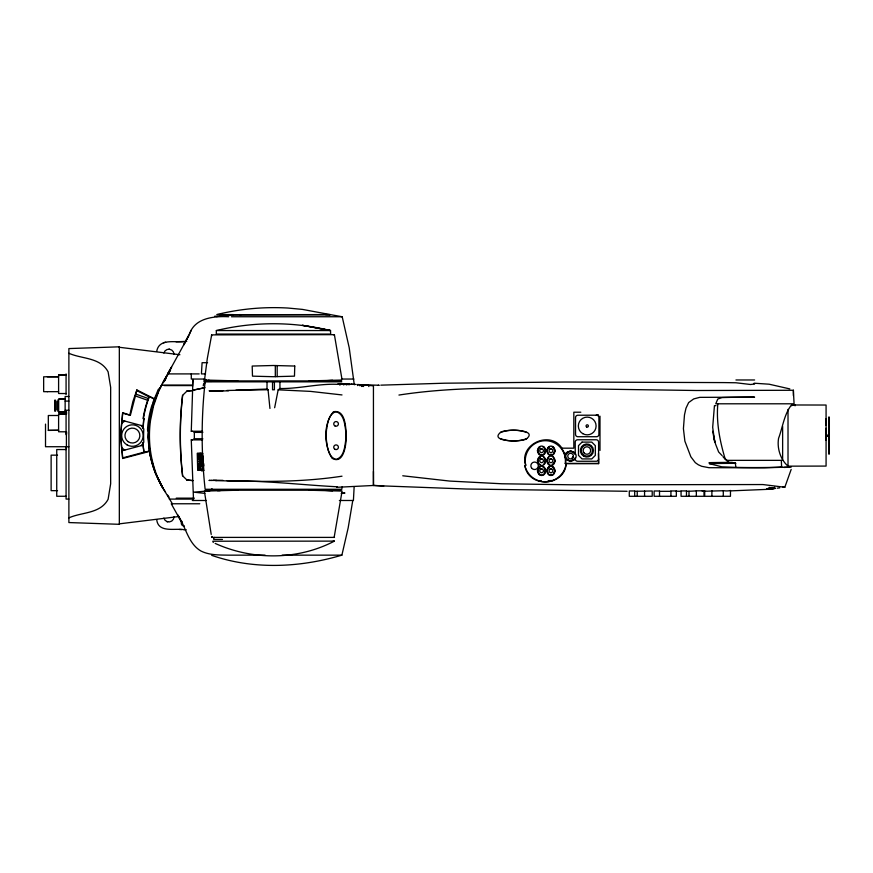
<?xml version="1.0" encoding="UTF-8"?>
<svg xmlns="http://www.w3.org/2000/svg" width="873" height="873" viewBox="0 0 873 873"><rect width="100%" height="100%" fill="white"/><g stroke="black" fill="none" stroke-linecap="round" stroke-linejoin="round"><path stroke-width="1.31" d="M829.35 435.223L828.881 436.031L826.076 436.031L829.35 435.562L828.881 435.103L826.076 435.103L826.545 435.562M194.33 432.386L194.33 438.748M343.46 384.535L343.46 383.869L338.058 383.836L349.364 384.055L344.988 383.902L346.308 384.524M267.04 381.85L266.985 389.063L268.055 389.729L269.943 408.455M202.601 431.251L191.274 431.251L192.944 379.406L192.551 386.423M781.619 467.273L781.335 460.387M216.286 334.075L216.351 330.551C253.727 321.526 293.001 321.439 330.365 330.551L302.342 325.28L330.518 330.551L330.671 334.075L216.559 334.075M717.824 403.795C716.144 422.619 719.876 441.247 725.234 459.198M204.151 379.046L204.031 381.381L211.943 381.381M354.122 487.243L353.412 500.491L339.368 500.491M148.857 429.603L148.29 437.329L150.254 455.51L155.372 472.871C144.209 444.684 146.478 411.63 161.592 385.331M149.043 427.006C149.949 405.17 160.85 385.615 171.588 367.118L167.66 373.906L199.164 373.906M142.965 427.748C143.827 425.238 143.336 416.803 143.98 418.931M575.231 454.495L575.231 442.109A2.335 2.335 0 0 1 577.566 439.774L596.259 439.774A2.335 2.335 0 0 1 598.594 442.109L598.627 463.628L565.235 463.53A20.09 20.09 0 0 0 544.337 440.723A20.09 20.09 0 0 0 525.808 465.495C518.18 444.553 550.132 429.723 561.928 448.176M342.085 486.905L341.823 489.284L205.133 489.284C201.172 453.6 201.172 417.534 205.133 381.85L341.823 381.85M199.142 453.316L198.389 459.547L197.942 453.316M200.484 470.274L199 461.61L200.037 453.316M201.259 463.77L201.27 458.5M205.406 381.381L205.22 382.778L204.347 382.778L204.544 381.381M135.26 395.884L147.712 400.292L148.334 398.535L135.882 394.127L130.372 415.286L122.678 412.656L120.638 435.562L122.678 458.478L149.96 451.276M122.089 420.35L122.678 412.656M337.578 384.349C318.372 383.476 299.275 388.834 279.96 388.529L278.171 389.827L274.646 407.724M572.753 457.867L573.354 456.415L571.782 458.641L572.994 457.517M352.768 500.491L348.185 527.827L341.889 555.152C299.843 567.668 253.519 569.883 211.67 555.337M203.256 385.866L203.649 383.618M341.867 378.631L334.392 334.665L211.67 334.883L207.294 358.596L204.511 380.039L237.794 380.912M334.141 537.397L342.096 491.084L309.151 490.222M129.902 414.555L132.871 401.591L136.865 389.925L154.488 398.841M156.758 351.099C159.399 337.36 176.782 343.275 186.724 341.376M792.771 404.974L826.076 405.039L826.076 466.084L788.013 466.16C780.724 459.864 776.85 448.602 778.563 438.344C782.721 427.268 784.063 414.522 791.407 405.007M791.178 469.423L784.816 487.254L762.882 484.548L571.52 484.788L501.844 483.773L449.65 481.067L402.759 475.785M211.986 537.397L211.844 536.371M148.279 398.514L149.37 396.626L155.11 399.561M135.948 394.149L136.865 389.925M158.482 391.857L153.561 405.89L150.527 420.371A108.929 107.554 80.5 0 0 149.665 442.676A108.296 106.932 80.5 0 0 153.288 464.567A111.318 109.911 80.5 0 0 161.243 485.388L172.385 503.765M189.354 334.61C194.286 317.903 214.071 315.971 228.748 316.746M191.394 330.103L183.701 344.911L188.732 335.756M167.769 373.906L188.699 335.778M544.839 452.618L543.759 454.484L542.897 454.484M545.058 452.236L545.92 450.741L543.759 447.009L542.897 447.009M543.759 464.523L545.92 460.791L543.759 457.048M547.928 458.543L546.629 460.791L548.79 464.523L549.652 464.523M548.353 457.801L548.79 457.048M553.537 453.731L553.1 454.484L548.79 454.484L548.353 453.731M553.962 452.989L555.261 450.741L553.1 447.009L552.238 447.009M544.839 472.697L543.759 474.574L542.897 474.574M545.058 472.326L545.92 470.831L543.759 467.099L542.897 467.099M553.537 473.821L553.1 474.574L548.79 474.574L548.353 473.821M553.962 473.079L555.261 470.831L553.1 467.099L552.238 467.099M163.076 382.287L170.562 369.956L163.96 380.715M163.229 382.69L166.317 377.714M212.03 488.782L210.044 490.637L207.207 491.019M122.678 458.478L122.089 450.784M164.091 381.577L165.575 379.46M141.35 445.623L143.816 442.185A106.506 106.506 0 0 1 143.816 428.938L141.35 425.511M192.933 480.608A350.346 349.484 90 0 1 186.887 479.964L182.533 475.73A350.346 349.495 -90 0 1 182.533 395.393L186.887 391.159A350.346 349.484 90 0 1 192.933 390.515M213.601 538.423L214.638 537.397M541.184 448.929C538.259 450.031 543.879 448.296 540.944 448.995M550.525 448.929C547.6 450.031 553.22 448.296 550.285 448.995M541.184 458.969C538.259 460.071 543.879 458.336 540.944 459.045M550.525 458.969C547.6 460.071 553.22 458.336 550.285 459.045M541.184 469.008C538.259 470.111 543.879 468.375 540.944 469.085M550.525 469.008C547.6 470.111 553.22 468.375 550.285 469.085M159.955 388.212L158.329 389.347L152.677 402.922L153.375 403.151L152.808 404.93L152.098 404.701A102.763 102.763 0 0 0 147.515 429.702L148.355 431.491M216.744 316.648L220.902 315.36L231.181 314.749L330.158 314.575L342.194 316.746L349.2 347.694L354.296 384.786M121.784 423.187L124.828 421.081M575.231 457.736L575.231 458.925L570.56 461.511L565.89 458.816L565.89 456.655M500.458 432.484C488.596 442.12 522.96 442.327 526.714 438.65C538.565 428.992 504.201 428.818 500.458 432.484C508.806 429.396 518.366 429.396 526.714 432.484M68.88 517.864C81.942 511.982 100.144 513.979 108.11 499.323L110.664 483.751L110.631 469.772A653.113 3.219 -90 0 0 110.642 401.285L110.664 387.383L108.11 371.811C100.133 357.144 81.953 359.141 68.88 353.27M213.285 542.439L212.761 541.227L334.392 541.129C297.649 560.335 252.712 560.422 215.173 543.41M211.495 489.6L207.392 490.822M774.395 488.487L775.18 488.422L767.662 489.327L774.7 488.334L774.7 487.178M526.714 438.65C518.366 441.738 508.806 441.727 500.458 438.639M227.133 314.869L330.19 314.706L325.542 314.575M565.235 463.53L598.409 463.41M791.276 467.022L764.388 467.797L708.974 467.71L701.696 466.291L698.324 464.785L695.301 462.657L690.859 456.797L684.879 441.16L683.417 428.643L684.476 414.915L685.971 408.237L688.644 402.584L693.675 398.939L699.71 397.357L754.61 397.16A39.667 1.037 0 0 0 722.036 397.597L717.77 399.026L715.762 403.795L794.07 403.795L793.382 390.166L793.382 395.622M142.965 443.386L143.107 445.154L121.936 450.828A129.084 129.084 0 0 1 121.936 420.306L143.107 425.98M123.126 457.779L143.98 452.192L143.107 445.154M143.98 452.192L149.796 451.003M204.664 380.039L206.388 379.635M163.426 342.729L165.652 342.205M704.718 490.779L704.718 496.29L730.461 496.29L730.461 490.473L729.784 490.626A103.854 40.442 -90 0 1 723.957 490.713L708.298 491.139M732.392 462.384A58.884 2.052 0 0 0 709.04 462.657L732.753 462.69M203.595 387.972L192.747 390.198L203.049 388.07M202.983 388.092L204.26 387.841M202.82 388.114L204.991 387.71M659.519 491.324L670.922 491.313M337.48 486.796C302.986 485.017 268.251 480.848 233.484 480.881M398.939 395.054C463.749 385.026 529.551 388.671 594.851 389.042L696.49 390.504L793.426 390.275M205.57 491.172L193.762 492.154L204.86 493.387M342.009 476.189C303.924 481.994 265.283 481.994 226.86 480.652M770.313 488.138L770.313 488.945L773.543 488.564M770.313 488.945L771.372 488.804M341.812 493.42L344.955 493.016L341.212 493.431M119.328 523.855L178.998 516.51M777.177 488.182L779.742 487.865M769.015 488.869L771.863 488.531M774.7 488.193L768.971 488.64M767.913 488.531L767.913 489.284L772.987 488.684L771.754 488.815M324.232 380.824L332.613 380.301M769.32 488.138C782.295 486.894 760.045 489.72 768.971 488.4M767.367 489.36L730.657 490.877M333.322 334.752L334.392 334.665M378.107 385.309L379.024 385.255M378.904 385.255L357.559 384.578L357.559 385.571M634.693 496.29L634.693 490.975L629.28 490.964L629.28 496.29L652.218 496.29L652.218 490.986L634.693 491.281M789.792 467.175L784.107 467.448M380.814 385.157L444.564 383.203L564.984 382.036L723.87 382.592L735.928 382.767L750.594 384.502L754.61 383.956L753.77 383.563M234.706 380.912L235.928 380.857M176.051 341.769L186.451 341.376M266.985 389.063L235.939 390.166M538.685 481.034L541.38 480.936M548.113 480.685L553.504 480.477M333.082 541.151L334.392 541.129M309.151 380.912L341.79 380.061M237.794 490.222L204.369 491.095L211.211 534.407M226.86 390.471L268.055 389.729M347.803 384.491L350.008 384.469L343.405 384.404L344.104 384.6M47.382 376.765L58.6 376.765L43.65 376.798L43.65 391.671L47.382 391.704M216.722 390.678L211.135 390.722M215.827 390.678L209.214 390.722L210.251 390.722M48.321 430.389L58.6 430.291L48.321 430.389L48.321 415.515L58.6 415.493M191.274 431.251L192.366 431.251M686.473 496.29L686.473 490.899L681.06 490.932L681.06 496.29L703.998 496.29L703.998 490.779L696.348 490.844A211.233 161.025 -90 0 1 689.004 491.237L686.473 491.259M704.784 491.172L707.381 491.15M58.687 399.201L65.137 399.147L58.687 399.125L58.687 412.154L65.137 412.187M58.6 374.943L66.075 374.877M66.075 431.808L58.6 431.775L58.6 414.129L66.075 414.097M336.618 487.309L373.48 485.475L373.437 471.42M681.06 491.303L676.073 491.193M596.183 415.188L598.42 415.188L598.409 415.755L598.42 415.188L577.871 415.232A2.335 2.335 0 0 0 575.536 417.567L575.536 434.383A2.335 2.335 0 0 0 577.871 436.718L596.554 436.718A2.335 2.335 0 0 0 598.9 434.383L598.9 417.567A2.335 2.335 0 0 0 596.554 415.232M781.695 466.859A27.096 0.709 0 0 1 765.239 467.513A27.096 0.709 0 0 1 735.852 467.371L721.851 466.826L709.302 463.628M233.407 314.575L216.864 314.575C240.042 308.824 264.061 306.663 287.894 308.038L302.396 309.391L330.158 314.575M231.421 316.746L342.194 316.746M216.351 330.551L330.518 330.551M207.578 362.699L202.089 362.699L201.423 373.906L205.548 373.906M204.904 379.046L191.296 379.046L191.274 373.906M341.441 379.046L353.871 379.046M735.95 379.973L754.61 379.973M205.755 380.912L341.19 380.912M161.603 385.113L192.06 385.113M164.353 385.582L192.256 385.582M186.887 391.159L186.757 391.159A350.346 349.484 90 0 1 192.813 390.515M47.382 391.671L58.6 391.671M182.533 395.393L182.664 395.393A350.346 349.495 -90 0 0 182.664 475.73L182.533 475.73M68.88 396.495L65.137 396.495L65.137 413.922M65.137 401.089L68.88 401.089M716.024 405.672L714.441 405.672L712.684 427.334L714.769 442.327L712.695 431.24M65.137 410.255L68.88 410.255M580.818 412.209L573.834 412.209L573.834 448.176L561.448 448.176A20.461 20.461 0 0 1 565.628 463.41M826.076 418.734L825.989 425.326M826.076 428.283L826.076 440.439M194.068 432.386L202.831 432.386M194.068 438.748L202.831 438.748M193.522 500.491L191.274 439.872L202.601 439.872M66.403 446.725L45.516 446.725L45.516 424.114M68.88 446.758L66.075 446.758L66.075 499.072L68.88 499.072M540.311 447.009L539.449 447.009L537.288 450.741L538.368 452.618M549.652 447.009L548.79 447.009L546.629 450.741L547.928 452.989M66.075 449.551L56.734 449.551L56.734 496.268L66.075 496.268M202.722 453.316L197.254 453.316L197.702 470.274L202.361 470.274M539.449 454.484L541.173 454.484M57.542 455.16L51.125 455.16L51.125 490.659L57.542 490.659M540.311 457.048L539.449 457.048L537.288 460.791L538.368 462.657M726.401 460.355L782.994 460.355M199 461.61L200.888 461.61M729.937 462.69L735.262 462.69L735.863 467.371M540.311 464.523L539.449 464.523L538.586 463.028M552.238 464.523L553.1 464.523L555.261 460.791L553.962 458.543M540.311 467.099L539.449 467.099L537.288 470.831L538.368 472.697M549.652 467.099L548.79 467.099L546.629 470.831L547.928 473.079M203.867 470.274L203.289 463.912M203.802 470.591L202.929 469.914M539.449 474.574L541.173 474.574M186.887 479.964L186.757 479.964A350.346 349.484 90 0 0 192.813 480.608M210.251 480.412L209.214 480.412L211.975 480.412M206.039 490.222L340.896 490.222M217.41 490.637L220.203 490.637M176.248 498.156L194.308 498.156M169.329 499.094L192.835 499.094M192.289 500.491L206.17 500.491M199.775 503.765L171.239 503.765L182.271 523.494L177.754 514.983C185.72 526.474 187.957 543.388 200.823 550.95C209.313 555.283 219.156 554.988 228.431 555.152L265.108 555.152M211.812 537.397L334.512 537.397M213.656 539.438L222.451 539.438M282.143 555.152L341.889 555.152M66.075 393.559L58.6 393.494L58.6 374.91L66.075 374.997M192.376 439.883L191.274 439.872M211.386 480.412L216.722 480.456M627.098 491.281L466.575 489.011L373.437 485.552L373.437 385.593M347.17 383.978L346.581 384.807M795.063 405.203L791.713 405.17M343.471 383.88L345.239 383.913M58.6 414.129L66.075 414.26M278.171 389.827L310.548 391.388L342.009 394.934M332.613 490.833L324.232 490.299M754.097 383.203L769.157 384.207L789.836 388.921M183.963 529.66L186.244 529.747M184.148 529.671C175.124 528.056 158.537 533.174 156.758 520.024M179.38 529.496L181.671 529.584M311.017 380.857L312.239 380.912M361.695 384.949L368.81 385.331L368.81 386.564M339.662 384.196L338.08 384.098A114.712 48.408 86.8 0 1 339.859 383.88L341.441 383.945A113.337 47.906 89.9 0 0 339.662 384.153M350.706 384.131L356.184 384.436M350.957 384.142L352.277 384.207M361.706 384.851L365.525 385.091L361.706 384.818L361.706 385.757M168.86 349.167L169.482 349.211M357.559 384.535L359.785 384.687L359.84 385.691L359.818 384.742M368.766 385.44L366.9 385.222M369.705 385.506L373.437 385.779M373.437 485.323L383.76 486.065M361.837 385.2L363.517 385.331M361.859 385.43L359.414 385.473M361.869 385.822L363.517 385.964M239.649 314.575L240.872 314.706M119.328 347.279L179.903 354.733M343.569 383.891L343.646 384.72M212.608 537.397L212.03 537.299M782.775 486.85L784.816 487.254M208.669 380.192L211.222 381.239M123.126 413.344L130.372 415.286M166.841 521.541L167.714 521.825M137.203 390.831L148.912 396.8M575.231 453.425L570.56 450.719L565.89 453.425L565.89 455.575M121.784 447.936L124.828 450.053M728.868 462.21L724.317 457.976M828.881 426.493L829.121 425.991M728.562 462.264L722.953 456.699M722.135 455.651L718.632 451.974L715.533 444.051L713.547 435.791M165.532 492.099L163.622 489.218M167.66 495.133L169.078 497.152M553.1 457.048L553.537 457.801M538.586 452.989L539.012 453.731M538.586 473.079L539.012 473.821M211.735 335.843L211.517 335.101M199.59 470.274L198.182 463.759L198.389 470.274M361.902 386.521L361.837 385.135L363.517 385.255L363.517 386.521M339.859 383.88L339.924 385.2M203.78 463.759L203.856 465.931M202.765 461.599C202.623 484.711 199.164 458.914 200.244 453.316M202.951 463.236L202.776 455.793M202.732 460.224L202.58 453.316M598.627 463.628L598.442 453.414M202.045 453.316L202.056 466.237L201.357 466.095L201.128 464.447L200.845 453.316M279.96 388.529L279.906 381.85M829.35 417.349L829.35 453.774M828.881 416.879L828.881 435.103M828.881 436.031L828.881 454.244M795.063 405.814L795.063 405.028L791.713 405.017L791.713 405.803M788.013 409.415L788.013 466.16M782.634 426.362L782.634 459.198M769.8 488.28L769.8 489.076M769.32 487.32L769.32 488.433M723.291 490.582L723.291 496.29M711.888 490.713L711.888 496.29M696.348 490.844L696.348 496.29M689.004 491.248L689.004 496.29M670.922 496.29L670.922 490.964L676.335 490.942L676.335 496.29L654.106 496.29L654.106 490.986L659.519 490.986L659.519 496.29M644.569 490.986L644.569 496.29M637.225 491.292L637.225 496.29M599.991 416.181L599.991 450.446M277.178 365.591L277.178 376.612M275.311 365.547L275.311 376.656M274.406 381.85L274.406 389.784L272.54 389.784L272.54 381.85M66.544 411.74L66.544 414.075M66.544 431.829L66.544 434.165M66.403 431.688L66.403 448.504M66.075 373.928L66.075 394.509M66.075 411.27L66.075 434.634M57.945 399.845L57.945 411.434M57.007 401.438L57.007 409.852M55.61 400.129L55.61 411.15M54.672 400.129L54.672 411.15M769.015 488.727A94.666 17.525 -89.8 0 1 767.913 489.229M703.998 490.79A224.263 175.102 89.9 0 1 702.045 490.932M598.594 458.925A2.335 2.335 0 0 1 596.259 461.26L577.566 461.26A2.335 2.335 0 0 1 575.231 458.925M709.476 463.639A57.956 2.052 0 0 1 735.884 463.356M541.827 468.976A1.866 1.866 0 0 1 543.333 471.529A1.866 1.866 0 0 1 540.485 472.337A1.866 1.866 0 0 1 540.442 469.368M545.145 469.958A3.645 3.645 0 0 1 545.145 471.704M544.828 472.522A3.645 3.645 0 0 1 544.326 473.253M539.11 473.493A3.645 3.645 0 0 1 538.379 472.522M538.095 471.813A3.645 3.645 0 0 1 538.095 469.849M538.379 469.139A3.645 3.645 0 0 1 539.11 468.168M544.326 468.419A3.645 3.645 0 0 1 544.948 469.379M551.169 468.976A1.866 1.866 0 0 1 552.685 471.529A1.866 1.866 0 0 1 549.826 472.337A1.866 1.866 0 0 1 549.783 469.368M553.013 467.83A3.645 3.645 0 0 1 553.668 473.253M547.829 472.73A3.645 3.645 0 0 1 547.829 468.943M548.222 468.419A3.645 3.645 0 0 1 548.877 467.83M541.827 458.936A1.866 1.866 0 0 1 543.333 461.479A1.866 1.866 0 0 1 540.485 462.286A1.866 1.866 0 0 1 540.442 459.329M544.326 458.369A3.645 3.645 0 0 1 545.145 461.664M544.948 462.243A3.645 3.645 0 0 1 544.326 463.203M538.095 461.773A3.645 3.645 0 0 1 538.095 459.809M538.379 459.1A3.645 3.645 0 0 1 540.311 457.387M551.169 458.936A1.866 1.866 0 0 1 552.685 461.479A1.866 1.866 0 0 1 549.826 462.286A1.866 1.866 0 0 1 549.783 459.329M553.668 458.369A3.645 3.645 0 0 1 553.013 463.792M548.877 463.792A3.645 3.645 0 0 1 548.222 463.203M547.829 462.679A3.645 3.645 0 0 1 547.829 458.892M541.827 448.897A1.866 1.866 0 0 1 543.333 451.439A1.866 1.866 0 0 1 540.485 452.247A1.866 1.866 0 0 1 540.442 449.289M545.145 449.879A3.645 3.645 0 0 1 545.145 451.614M544.828 452.443A3.645 3.645 0 0 1 544.326 453.163M539.11 453.414A3.645 3.645 0 0 1 538.379 452.443M538.095 451.734A3.645 3.645 0 0 1 538.095 449.759M538.379 449.049A3.645 3.645 0 0 1 539.11 448.078M544.326 448.329A3.645 3.645 0 0 1 544.948 449.289M551.169 448.897A1.866 1.866 0 0 1 552.685 451.439A1.866 1.866 0 0 1 549.826 452.247A1.866 1.866 0 0 1 549.783 449.289M553.013 447.751A3.645 3.645 0 0 1 553.668 453.163M547.829 452.64A3.645 3.645 0 0 1 547.829 448.853M548.222 448.329A3.645 3.645 0 0 1 548.877 447.751M572.208 458.39A2.805 2.805 0 0 1 567.93 457.059A2.805 2.805 0 0 1 570.396 453.316A2.805 2.805 0 0 1 573.299 456.743M574.532 458.412A4.583 4.583 0 0 1 569.382 460.54M568.432 460.169A4.583 4.583 0 0 1 566.599 458.412M566.599 453.829A4.583 4.583 0 0 1 568.432 452.061M569.382 451.701A4.583 4.583 0 0 1 571.75 451.701M572.688 452.061A4.583 4.583 0 0 1 574.532 453.829M228.617 390.798A68.836 1.921 -3.1 0 1 209.4 391.104M215.62 480.641A68.858 1.495 2.7 0 1 237.554 481.23M222.975 390.755A82.029 2.062 -2.9 0 1 213.23 390.897M213.23 480.226A82.029 2.062 2.9 0 1 222.975 480.368M214.605 316.244A70.407 1.79 1.2 0 1 217.006 316.201M163.709 489.469A101.846 101.846 0 0 1 148.574 427.737M148.803 425.238A101.846 101.846 0 0 1 162.52 383.629M143.063 418.691A108.372 108.372 0 0 1 147.657 400.271M174 516.816A5.14 5.14 0 0 1 163.873 518.049M184.389 526.015A2.805 2.805 0 0 1 181.955 521.377M144.034 452.552A107.434 107.434 0 0 1 142.899 442.502M142.899 428.621A107.434 107.434 0 0 1 144.034 418.582M143.478 418.429A108.012 108.012 0 0 1 149.37 396.626M163.873 353.085A5.14 5.14 0 0 1 174 354.307M294.758 366.049L294.474 376.154L273.478 376.71L252.483 376.154L252.199 366.049L273.478 365.492L294.758 366.049M346.199 436.511C346.363 444.335 343.766 465.003 332.067 458.292C323.872 444.892 323.152 424.071 333.486 411.718C345.73 409.295 345.926 428.425 346.199 436.511M326.633 428.73L326.415 430.967A58.196 58.196 0 0 0 326.415 440.156C327.386 447.041 328.15 457.201 336.072 459.416C343.984 457.201 344.759 447.041 345.719 440.156A58.196 58.196 0 0 0 345.719 430.967C344.759 424.092 343.984 413.933 336.072 411.718C328.848 413.507 327.735 422.51 326.633 428.73M566.195 463.541C564.951 486.698 528.252 488.498 524.859 465.527A21.017 21.017 0 0 0 566.184 463.53M582.04 442.109L578.504 445.645L578.504 455.379L582.04 458.925L591.785 458.925L595.321 455.379L595.321 445.645L591.785 442.109L582.04 442.109M119.328 346.81L68.88 348.578L68.88 522.556L119.328 524.313L119.328 346.81M65.137 412.045L58.687 412.143L65.137 412.121M571.499 451.45L569.633 451.45A4.671 4.671 0 0 0 564.962 456.121A4.671 4.671 0 0 0 569.633 460.791L571.499 460.791A4.671 4.671 0 0 0 576.169 456.121A4.671 4.671 0 0 0 571.499 451.45M162.673 487.549L155.503 473.21L162.673 487.549M554.682 451.679L554.682 449.813A3.732 3.732 0 0 0 550.95 446.07A3.732 3.732 0 0 0 547.207 449.813L547.207 451.679A3.732 3.732 0 0 0 550.95 455.422A3.732 3.732 0 0 0 554.682 451.679M554.682 461.719L554.682 459.853A3.732 3.732 0 0 0 550.95 456.121A3.732 3.732 0 0 0 547.207 459.853L547.207 461.719A3.732 3.732 0 0 0 550.95 465.462A3.732 3.732 0 0 0 554.682 461.719M554.682 471.769L554.682 469.903A3.732 3.732 0 0 0 550.95 466.16A3.732 3.732 0 0 0 547.207 469.903L547.207 471.769A3.732 3.732 0 0 0 550.95 475.501A3.732 3.732 0 0 0 554.682 471.769M545.341 451.679L545.341 449.813A3.732 3.732 0 0 0 541.598 446.07A3.732 3.732 0 0 0 537.866 449.813L537.866 451.679A3.732 3.732 0 0 0 541.598 455.422A3.732 3.732 0 0 0 545.341 451.679M545.341 461.719L545.341 459.853A3.732 3.732 0 0 0 541.598 456.121A3.732 3.732 0 0 0 537.866 459.853L537.866 461.719A3.732 3.732 0 0 0 541.598 465.462A3.732 3.732 0 0 0 545.341 461.719M545.341 471.769L545.341 469.903A3.732 3.732 0 0 0 541.598 466.16A3.732 3.732 0 0 0 537.866 469.903L537.866 471.769A3.732 3.732 0 0 0 541.598 475.501A3.732 3.732 0 0 0 545.341 471.769M531.504 467.895A3.732 3.732 0 0 0 537.964 467.404A3.732 3.732 0 0 0 534.32 462.057A3.732 3.732 0 0 0 531.504 467.895M582.782 433.663A8.872 8.872 0 0 0 596.095 425.969A8.872 8.872 0 0 0 582.782 418.287A8.872 8.872 0 0 0 582.782 433.663M586.634 426.984A1.168 1.168 0 0 0 588.38 425.969A1.168 1.168 0 0 0 586.634 424.965A1.168 1.168 0 0 0 586.634 426.984M583.644 456.175A6.537 6.537 0 0 0 593.454 450.512A6.537 6.537 0 0 0 583.644 444.848A6.537 6.537 0 0 0 583.644 456.175M584.113 455.368A5.609 5.609 0 0 0 592.516 450.512A5.609 5.609 0 0 0 584.113 445.656A5.609 5.609 0 0 0 584.113 455.368M584.212 453.087A3.732 3.732 0 0 0 590.497 451.57A3.732 3.732 0 0 0 586.034 446.878A3.732 3.732 0 0 0 584.212 453.087M334.905 449.268A2.335 2.335 0 0 0 338.408 447.238A2.335 2.335 0 0 0 334.905 445.219A2.335 2.335 0 0 0 334.905 449.268M334.905 425.904A2.335 2.335 0 0 0 338.408 423.885A2.335 2.335 0 0 0 334.905 421.866A2.335 2.335 0 0 0 334.905 425.904M127.032 444.87A10.749 10.749 0 0 0 143.15 435.562A10.749 10.749 0 0 0 127.032 426.264A10.749 10.749 0 0 0 127.032 444.87M128.102 441.673A7.475 7.475 0 0 0 139.844 436.238A7.475 7.475 0 0 0 129.269 428.785A7.475 7.475 0 0 0 128.102 441.673"/></g></svg>
